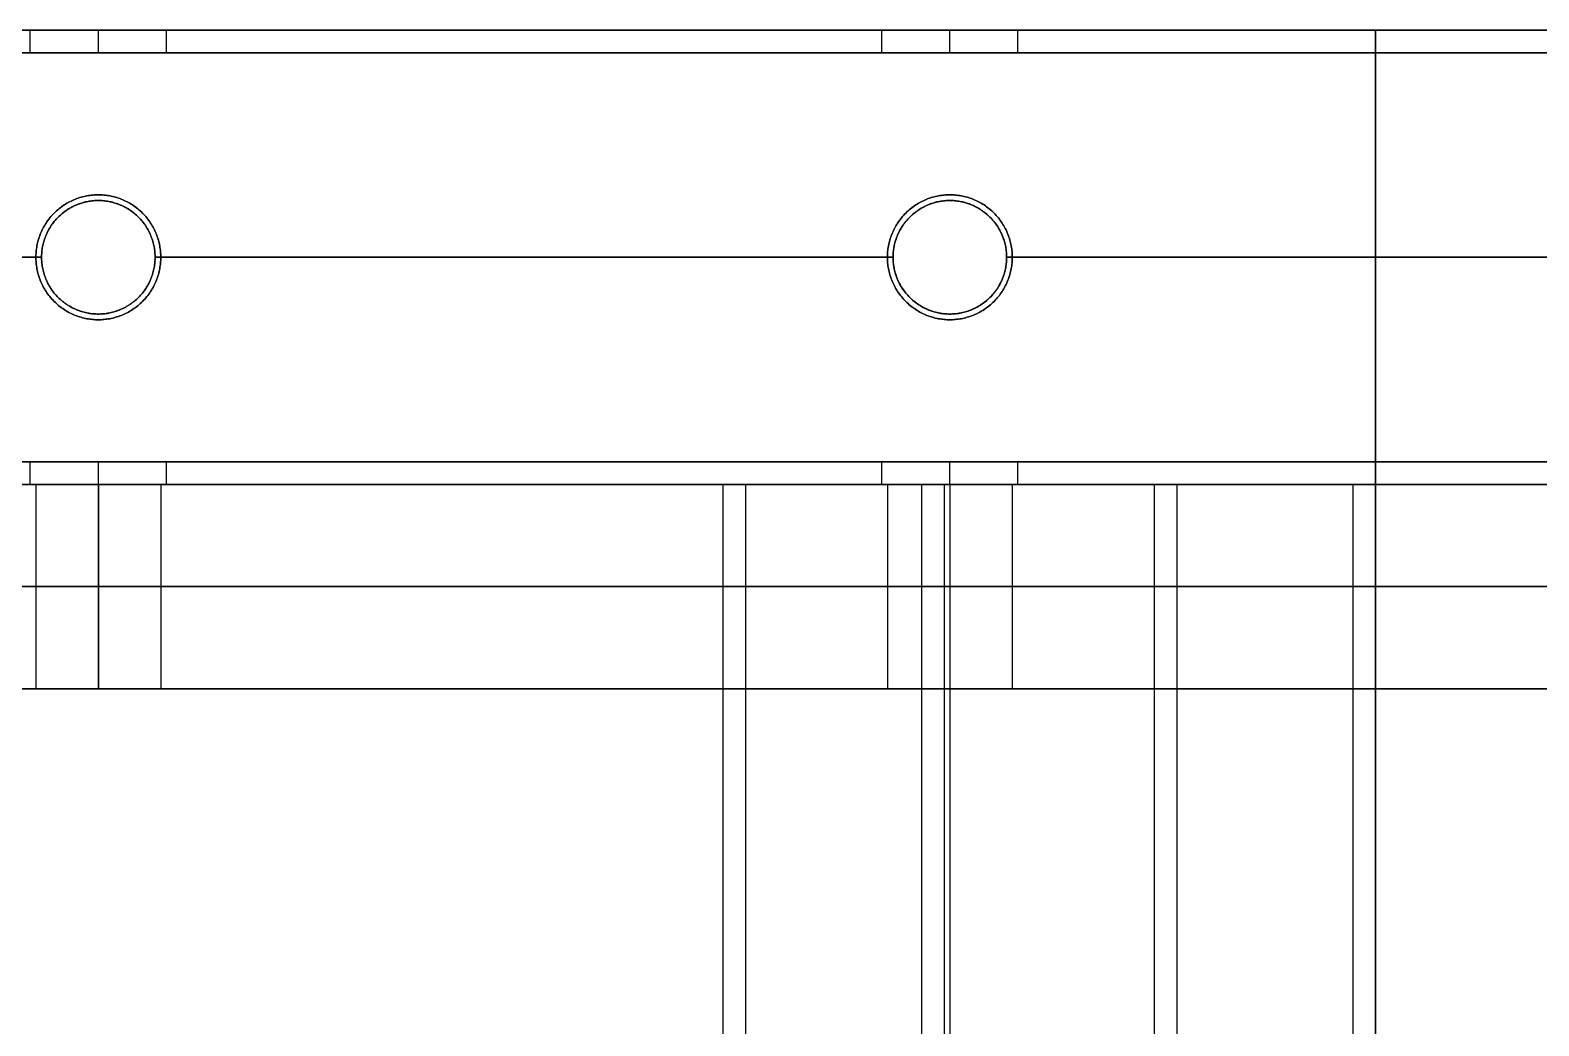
# Model space of a CAD drawing. Header units: millimetres. Extents: x -6529 to 809, y -8611 to 207.
# Drawn here: x 32.5 to 165.4, y -7382.7 to -7295 of the extents above; entities that cross this region are included whole.
import ezdxf

# ---------------------------------------------------------------- set-up
doc = ezdxf.new("R2010")
doc.units = ezdxf.units.MM
doc.header["$MEASUREMENT"] = 0
doc.layers.add('platen', color=7, linetype='Continuous', true_color=0x007f00)
doc.layers.add('staal', color=5, linetype='Continuous', true_color=0x0000ff)

# ---------------------------------------------------------------- blocks, each defined once
blk = doc.blocks.new('plaat base')
at = {"layer": 'platen'}
for p, q in [((545.5, 43.5), (545.5, 43.5, 18)), ((620.5, 43.5), (620.5, 43.5, 18)), ((540, 38), (540, 38, 18)), ((551, 38), (551, 38, 18)), ((615, 38), (615, 38, 18)), ((626, 38), (626, 38, 18)), ((545.5, 32.5), (545.5, 32.5, 18)), ((620.5, 32.5), (620.5, 32.5, 18)), ((658, -1200), (658, 0)), ((658, -1200, 18), (658, 0, 18)), ((58, -600), (1258, -600)), ((58, -600, 18), (1258, -600, 18))]:
    blk.add_line(p, q, dxfattribs=at)
for points in [[(658, 58), (508, 58), (358, 58)], [(658, 58, 18), (508, 58, 18), (358, 58, 18)], [(658, 58, 9), (508, 58, 9), (358, 58, 9)], [(658, 0), (658, 29), (658, 58)], [(658, 58), (658, 58, 9), (658, 58, 18)], [(658, 0, 18), (658, 29, 18), (658, 58, 18)], [(658, 0, 9), (658, 29, 9), (658, 58, 9)], [(658, 29), (658, 29, 9), (658, 29, 18)], [(658, 0), (658, 0, 9), (658, 0, 18)], [(958, 0), (808, 0), (658, 0)], [(958, 0, 18), (808, 0, 18), (658, 0, 18)], [(958, 0, 9), (808, 0, 9), (658, 0, 9)], [(358, -1200), (508, -1200), (658, -1200)], [(358, -1200, 18), (508, -1200, 18), (658, -1200, 18)], [(358, -1200, 9), (508, -1200, 9), (658, -1200, 9)], [(658, -1200), (658, -1200, 9), (658, -1200, 18)], [(658, -1200), (658, -1229), (658, -1258)], [(658, -1200, 18), (658, -1229, 18), (658, -1258, 18)], [(658, -1200, 9), (658, -1229, 9), (658, -1258, 9)], [(658, -1229), (658, -1229, 9), (658, -1229, 18)], [(658, -1258), (658, -1258, 9), (658, -1258, 18)], [(658, -1258), (808, -1258), (958, -1258)], [(658, -1258, 18), (808, -1258, 18), (958, -1258, 18)], [(658, -1258, 9), (808, -1258, 9), (958, -1258, 9)]]:
    blk.add_open_spline(points, degree=2, dxfattribs=at)
for points in [[(545.5, 43.5), (551, 43.5), (551, 38), (551, 32.5), (545.5, 32.5), (540, 32.5), (540, 38), (540, 43.5), (545.5, 43.5)], [(545.5, 43.5, 18), (551, 43.5, 18), (551, 38, 18), (551, 32.5, 18), (545.5, 32.5, 18), (540, 32.5, 18), (540, 38, 18), (540, 43.5, 18), (545.5, 43.5, 18)], [(620.5, 43.5), (626, 43.5), (626, 38), (626, 32.5), (620.5, 32.5), (615, 32.5), (615, 38), (615, 43.5), (620.5, 43.5)], [(620.5, 43.5, 18), (626, 43.5, 18), (626, 38, 18), (626, 32.5, 18), (620.5, 32.5, 18), (615, 32.5, 18), (615, 38, 18), (615, 43.5, 18), (620.5, 43.5, 18)]]:
    blk.add_rational_spline(points, [1, 0.707106781187, 1, 0.707106781187, 1, 0.707106781187, 1, 0.707106781187, 1], degree=2, knots=[-31.415927, -31.415927, -31.415927, -23.561945, -23.561945, -15.707963, -15.707963, -7.853982, -7.853982, 0, 0, 0], dxfattribs=at)
blk = doc.blocks.new('plaat laag')
at = {"layer": 'platen'}
for p, q in [((-2.18, -658, 300), (-2.18, -658, 600)), ((-2.18, -658), (-2.18, -658, 300)), ((15.82, -658.06, 300), (15.82, -658.06, 600)), ((15.82, -658.06), (15.82, -658.06, 300)), ((-2.28, -690, 638), (15.72, -690.06, 638)), ((-2.3, -695.5, 643.5), (15.7, -695.56, 643.5)), ((-2.3, -695.5, 632.5), (15.7, -695.56, 632.5)), ((-2.32, -701, 638), (15.68, -701.06, 638)), ((-2.53, -765, 638), (15.47, -765.06, 638)), ((-2.55, -770.5, 643.5), (15.45, -770.56, 643.5)), ((-2.55, -770.5, 632.5), (15.45, -770.56, 632.5)), ((-2.57, -776, 638), (15.43, -776.06, 638))]:
    blk.add_line(p, q, dxfattribs=at)
for points in [[(-0.19, -58, 300), (-2.18, -658, 300), (-4.16, -1257.99, 300)], [(17.81, -58.06, 300), (15.82, -658.06, 300), (13.84, -1258.05, 300)], [(-1.18, -358, 600), (-1.68, -508, 600), (-2.18, -658, 600)], [(-2.18, -658, -58), (-1.68, -508, -58), (-1.18, -358, -58)], [(7.82, -358.03, 600), (7.32, -508.03, 600), (6.82, -658.03, 600)], [(6.82, -658.03, -58), (7.32, -508.03, -58), (7.82, -358.03, -58)], [(16.82, -358.06, 600), (16.32, -508.06, 600), (15.82, -658.06, 600)], [(15.82, -658.06, -58), (16.32, -508.06, -58), (16.82, -358.06, -58)], [(-2.18, -658, 658), (-2.67, -808, 658), (-3.17, -957.99, 658)], [(-3.17, -957.99), (-2.67, -808), (-2.18, -658)], [(-2.18, -658, 600), (-2.18, -658, 629), (-2.18, -658, 658)], [(-2.18, -658, 658), (6.82, -658.03, 658), (15.82, -658.06, 658)], [(-2.18, -658, 600), (6.82, -658.03, 600), (15.82, -658.06, 600)], [(-2.18, -658), (6.82, -658.03), (15.82, -658.06)], [(-2.18, -658), (-2.18, -658, -29), (-2.18, -658, -58)], [(-2.18, -658, -58), (6.82, -658.03, -58), (15.82, -658.06, -58)], [(-2.18, -658, 629), (6.82, -658.03, 629), (15.82, -658.06, 629)], [(-2.18, -658, -29), (6.82, -658.03, -29), (15.82, -658.06, -29)], [(6.82, -658.03, 658), (6.33, -808.03, 658), (5.83, -958.02, 658)], [(5.83, -958.02), (6.33, -808.03), (6.82, -658.03)], [(6.82, -658.03, 600), (6.82, -658.03, 629), (6.82, -658.03, 658)], [(6.82, -658.03), (6.82, -658.03, -29), (6.82, -658.03, -58)], [(15.82, -658.06, 658), (15.33, -808.06, 658), (14.83, -958.05, 658)], [(14.83, -958.05), (15.33, -808.06), (15.82, -658.06)], [(15.82, -658.06, 600), (15.82, -658.06, 629), (15.82, -658.06, 658)], [(15.82, -658.06), (15.82, -658.06, -29), (15.82, -658.06, -58)]]:
    blk.add_open_spline(points, degree=2, dxfattribs=at)
for points in [[(-2.3, -695.5, 643.5), (-2.28, -690, 643.5), (-2.28, -690, 638), (-2.28, -690, 632.5), (-2.3, -695.5, 632.5), (-2.32, -701, 632.5), (-2.32, -701, 638), (-2.32, -701, 643.5), (-2.3, -695.5, 643.5)], [(15.7, -695.56, 643.5), (15.72, -690.06, 643.5), (15.72, -690.06, 638), (15.72, -690.06, 632.5), (15.7, -695.56, 632.5), (15.68, -701.06, 632.5), (15.68, -701.06, 638), (15.68, -701.06, 643.5), (15.7, -695.56, 643.5)], [(-2.55, -770.5, 643.5), (-2.53, -765, 643.5), (-2.53, -765, 638), (-2.53, -765, 632.5), (-2.55, -770.5, 632.5), (-2.57, -776, 632.5), (-2.57, -776, 638), (-2.57, -776, 643.5), (-2.55, -770.5, 643.5)], [(15.45, -770.56, 643.5), (15.47, -765.06, 643.5), (15.47, -765.06, 638), (15.47, -765.06, 632.5), (15.45, -770.56, 632.5), (15.43, -776.06, 632.5), (15.43, -776.06, 638), (15.43, -776.06, 643.5), (15.45, -770.56, 643.5)]]:
    blk.add_rational_spline(points, [1, 0.707106781187, 1, 0.707106781187, 1, 0.707106781187, 1, 0.707106781187, 1], degree=2, knots=[-31.415927, -31.415927, -31.415927, -23.561945, -23.561945, -15.707963, -15.707963, -7.853982, -7.853982, 0, 0, 0], dxfattribs=at)
blk = doc.blocks.new('top plaat')
at = {"layer": 'platen'}
for p, q in [((658, -1276), (658, 40)), ((658, -1276, 18), (658, 40, 18)), ((545.5, 25.5), (545.5, 25.5, 18)), ((620.5, 25.5), (620.5, 25.5, 18)), ((540, 20), (540, 20, 18)), ((551, 20), (551, 20, 18)), ((615, 20), (615, 20, 18)), ((626, 20), (626, 20, 18)), ((545.5, 14.5), (545.5, 14.5, 18)), ((620.5, 14.5), (620.5, 14.5, 18))]:
    blk.add_line(p, q, dxfattribs=at)
for points in [[(658, 40), (349, 40), (40, 40)], [(658, 40, 18), (349, 40, 18), (40, 40, 18)], [(658, 40, 9), (349, 40, 9), (40, 40, 9)], [(658, 40), (658, 40, 9), (658, 40, 18)], [(1276, 40), (967, 40), (658, 40)], [(1276, 40, 18), (967, 40, 18), (658, 40, 18)], [(1276, 40, 9), (967, 40, 9), (658, 40, 9)]]:
    blk.add_open_spline(points, degree=2, dxfattribs=at)
for points, knots in [([(545.5, 25.5), (551, 25.5), (551, 20), (551, 14.5), (545.5, 14.5), (540, 14.5), (540, 20), (540, 25.5), (545.5, 25.5)], [-31.415927, -31.415927, -31.415927, -23.561945, -23.561945, -15.707963, -15.707963, -7.853982, -7.853982, 0, 0, 0]), ([(545.5, 25.5, 18), (551, 25.5, 18), (551, 20, 18), (551, 14.5, 18), (545.5, 14.5, 18), (540, 14.5, 18), (540, 20, 18), (540, 25.5, 18), (545.5, 25.5, 18)], [-31.415927, -31.415927, -31.415927, -23.561945, -23.561945, -15.707963, -15.707963, -7.853982, -7.853982, 0, 0, 0]), ([(545.5, 25.5, 9), (540, 25.5, 9), (540, 20, 9), (540, 14.5, 9), (545.5, 14.5, 9), (551, 14.5, 9), (551, 20, 9), (551, 25.5, 9), (545.5, 25.5, 9)], [0, 0, 0, 7.853982, 7.853982, 15.707963, 15.707963, 23.561945, 23.561945, 31.415927, 31.415927, 31.415927]), ([(620.5, 25.5), (626, 25.5), (626, 20), (626, 14.5), (620.5, 14.5), (615, 14.5), (615, 20), (615, 25.5), (620.5, 25.5)], [-31.415927, -31.415927, -31.415927, -23.561945, -23.561945, -15.707963, -15.707963, -7.853982, -7.853982, 0, 0, 0]), ([(620.5, 25.5, 18), (626, 25.5, 18), (626, 20, 18), (626, 14.5, 18), (620.5, 14.5, 18), (615, 14.5, 18), (615, 20, 18), (615, 25.5, 18), (620.5, 25.5, 18)], [-31.415927, -31.415927, -31.415927, -23.561945, -23.561945, -15.707963, -15.707963, -7.853982, -7.853982, 0, 0, 0]), ([(620.5, 25.5, 9), (615, 25.5, 9), (615, 20, 9), (615, 14.5, 9), (620.5, 14.5, 9), (626, 14.5, 9), (626, 20, 9), (626, 25.5, 9), (620.5, 25.5, 9)], [0, 0, 0, 7.853982, 7.853982, 15.707963, 15.707963, 23.561945, 23.561945, 31.415927, 31.415927, 31.415927])]:
    blk.add_rational_spline(points, [1, 0.707106781187, 1, 0.707106781187, 1, 0.707106781187, 1, 0.707106781187, 1], degree=2, knots=knots, dxfattribs=at)

msp = doc.modelspace()

# ---------------------------------------------------------------- linework, layer by layer
at = {"layer": 'staal'}
for p, q in [((32.53, -7297, 1972), (32.53, -7295, 1972)), ((32.53, -7297, 20), (32.53, -7295, 20)), ((32.53, -7297, 696), (32.53, -7295, 696)), ((38.53, -7297, 1978), (38.53, -7295, 1978)), ((38.53, -7297, 1966), (38.53, -7295, 1966)), ((38.53, -7297, 26), (38.53, -7295, 26)), ((38.53, -7297, 14), (38.53, -7295, 14)), ((38.53, -7297, 702), (38.53, -7295, 702)), ((38.53, -7297, 690), (38.53, -7295, 690)), ((44.53, -7297, 1972), (44.53, -7295, 1972)), ((44.53, -7297, 20), (44.53, -7295, 20)), ((44.53, -7297, 696), (44.53, -7295, 696)), ((107.53, -7297, 1972), (107.53, -7295, 1972)), ((107.53, -7297, 20), (107.53, -7295, 20)), ((107.53, -7297, 696), (107.53, -7295, 696)), ((113.53, -7297, 1978), (113.53, -7295, 1978)), ((113.53, -7297, 1966), (113.53, -7295, 1966)), ((113.53, -7297, 26), (113.53, -7295, 26)), ((113.53, -7297, 14), (113.53, -7295, 14)), ((113.53, -7297, 702), (113.53, -7295, 702)), ((113.53, -7297, 690), (113.53, -7295, 690)), ((119.53, -7297, 1972), (119.53, -7295, 1972)), ((119.53, -7297, 20), (119.53, -7295, 20)), ((119.53, -7297, 696), (119.53, -7295, 696)), ((38.53, -7310, 1990), (38.53, -7310, 1992)), ((38.53, -7310, 1952), (38.53, -7310, 1954)), ((38.53, -7310, 38), (38.53, -7310, 40)), ((38.53, -7310), (38.53, -7310, 2)), ((38.53, -7310, 714), (38.53, -7310, 716)), ((38.53, -7310, 676), (38.53, -7310, 678)), ((113.53, -7310, 1990), (113.53, -7310, 1992)), ((113.53, -7310, 1952), (113.53, -7310, 1954)), ((113.53, -7310, 38), (113.53, -7310, 40)), ((113.53, -7310), (113.53, -7310, 2)), ((113.53, -7310, 714), (113.53, -7310, 716)), ((113.53, -7310, 676), (113.53, -7310, 678)), ((33.53, -7315, 1990), (33.53, -7315, 1992)), ((33.53, -7315, 1952), (33.53, -7315, 1954)), ((33.53, -7315, 38), (33.53, -7315, 40)), ((33.53, -7315), (33.53, -7315, 2)), ((33.53, -7315, 714), (33.53, -7315, 716)), ((33.53, -7315, 676), (33.53, -7315, 678)), ((43.53, -7315, 1990), (43.53, -7315, 1992)), ((43.53, -7315, 1952), (43.53, -7315, 1954)), ((43.53, -7315, 38), (43.53, -7315, 40)), ((43.53, -7315), (43.53, -7315, 2)), ((43.53, -7315, 714), (43.53, -7315, 716)), ((43.53, -7315, 676), (43.53, -7315, 678)), ((108.53, -7315, 1990), (108.53, -7315, 1992)), ((108.53, -7315, 1952), (108.53, -7315, 1954)), ((108.53, -7315, 38), (108.53, -7315, 40)), ((108.53, -7315), (108.53, -7315, 2)), ((108.53, -7315, 714), (108.53, -7315, 716)), ((108.53, -7315, 676), (108.53, -7315, 678)), ((118.53, -7315, 1990), (118.53, -7315, 1992)), ((118.53, -7315, 1952), (118.53, -7315, 1954)), ((118.53, -7315, 38), (118.53, -7315, 40)), ((118.53, -7315), (118.53, -7315, 2)), ((118.53, -7315, 714), (118.53, -7315, 716)), ((118.53, -7315, 676), (118.53, -7315, 678)), ((38.53, -7320, 1952), (38.53, -7320, 1954)), ((38.53, -7320, 1990), (38.53, -7320, 1992)), ((38.53, -7320), (38.53, -7320, 2)), ((38.53, -7320, 38), (38.53, -7320, 40)), ((38.53, -7320, 676), (38.53, -7320, 678)), ((38.53, -7320, 714), (38.53, -7320, 716)), ((113.53, -7320, 1952), (113.53, -7320, 1954)), ((113.53, -7320, 1990), (113.53, -7320, 1992)), ((113.53, -7320), (113.53, -7320, 2)), ((113.53, -7320, 38), (113.53, -7320, 40)), ((113.53, -7320, 676), (113.53, -7320, 678)), ((113.53, -7320, 714), (113.53, -7320, 716)), ((32.53, -7335, 1972), (32.53, -7333, 1972)), ((32.53, -7335, 20), (32.53, -7333, 20)), ((32.53, -7335, 696), (32.53, -7333, 696)), ((38.53, -7335, 1978), (38.53, -7333, 1978)), ((38.53, -7335, 1966), (38.53, -7333, 1966)), ((38.53, -7335, 26), (38.53, -7333, 26)), ((38.53, -7335, 14), (38.53, -7333, 14)), ((38.53, -7335, 702), (38.53, -7333, 702)), ((38.53, -7335, 690), (38.53, -7333, 690)), ((44.53, -7335, 1972), (44.53, -7333, 1972)), ((44.53, -7335, 20), (44.53, -7333, 20)), ((44.53, -7335, 696), (44.53, -7333, 696)), ((107.53, -7335, 1972), (107.53, -7333, 1972)), ((107.53, -7335, 20), (107.53, -7333, 20)), ((107.53, -7335, 696), (107.53, -7333, 696)), ((113.53, -7335, 1978), (113.53, -7333, 1978)), ((113.53, -7335, 1966), (113.53, -7333, 1966)), ((113.53, -7335, 26), (113.53, -7333, 26)), ((113.53, -7335, 14), (113.53, -7333, 14)), ((113.53, -7335, 702), (113.53, -7333, 702)), ((113.53, -7335, 690), (113.53, -7333, 690)), ((119.53, -7335, 1972), (119.53, -7333, 1972)), ((119.53, -7335, 20), (119.53, -7333, 20)), ((119.53, -7335, 696), (119.53, -7333, 696)), ((93.53, -7335, 20), (95.53, -7335, 20)), ((113.53, -7335, 40), (113.53, -7335, 38)), ((113.53, -7335, 2), (113.53, -7335)), ((131.53, -7335, 20), (133.53, -7335, 20))]:
    msp.add_line(p, q, dxfattribs=at)
for points in [[(-506.97, -7295), (809.03, -7295), (809.03, -8611), (-506.97, -8611)], [(-466.97, -7335), (769.03, -7335), (769.03, -8571), (-466.97, -8571)]]:
    msp.add_lwpolyline(points, close=True, dxfattribs=at)
for centre in [(38.53, -7315, 1952), (38.53, -7315, 1991), (38.53, -7315, 1953), (38.53, -7315), (38.53, -7315, 39), (38.53, -7315, 1), (38.53, -7315, 676), (38.53, -7315, 715), (38.53, -7315, 677), (113.53, -7315, 1952), (113.53, -7315, 1991), (113.53, -7315, 1953), (113.53, -7315), (113.53, -7315, 39), (113.53, -7315, 1), (113.53, -7315, 676), (113.53, -7315, 715), (113.53, -7315, 677)]:
    msp.add_circle(centre, 5, dxfattribs=at)
for points in [[(-506.97, -7295, 1952), (151.03, -7295, 1952), (809.03, -7295, 1952)], [(-506.97, -7295, 1992), (151.03, -7295, 1992), (809.03, -7295, 1992)], [(809.03, -7295), (151.03, -7295), (-506.97, -7295)], [(809.03, -7295, 40), (151.03, -7295, 40), (-506.97, -7295, 40)], [(-506.97, -7295, 676), (151.03, -7295, 676), (809.03, -7295, 676)], [(-506.97, -7295, 716), (151.03, -7295, 716), (809.03, -7295, 716)], [(-30.47, -7295, 1972), (1.03, -7295, 1972), (32.53, -7295, 1972)], [(-30.47, -7295, 696), (1.03, -7295, 696), (32.53, -7295, 696)], [(44.53, -7295, 1972), (76.03, -7295, 1972), (107.53, -7295, 1972)], [(107.53, -7295, 20), (76.03, -7295, 20), (44.53, -7295, 20)], [(44.53, -7295, 696), (76.03, -7295, 696), (107.53, -7295, 696)], [(119.53, -7295, 1972), (151.03, -7295, 1972), (182.53, -7295, 1972)], [(182.53, -7295, 20), (151.03, -7295, 20), (119.53, -7295, 20)], [(119.53, -7295, 696), (151.03, -7295, 696), (182.53, -7295, 696)], [(151.03, -7335, 1992), (151.03, -7315, 1992), (151.03, -7295, 1992)], [(151.03, -7295, 1992), (151.03, -7295, 1972), (151.03, -7295, 1952)], [(151.03, -7295, 1952), (151.03, -7315, 1952), (151.03, -7335, 1952)], [(151.03, -7335, 40), (151.03, -7315, 40), (151.03, -7295, 40)], [(151.03, -7295, 40), (151.03, -7295, 20), (151.03, -7295)], [(151.03, -7295), (151.03, -7315), (151.03, -7335)], [(151.03, -7335, 716), (151.03, -7315, 716), (151.03, -7295, 716)], [(151.03, -7295, 716), (151.03, -7295, 696), (151.03, -7295, 676)], [(151.03, -7295, 676), (151.03, -7315, 676), (151.03, -7335, 676)], [(-504.97, -7297, 1990), (151.03, -7297, 1990), (807.03, -7297, 1990)], [(-504.97, -7297, 1954), (151.03, -7297, 1954), (807.03, -7297, 1954)], [(807.03, -7297, 38), (151.03, -7297, 38), (-504.97, -7297, 38)], [(807.03, -7297, 2), (151.03, -7297, 2), (-504.97, -7297, 2)], [(-504.97, -7297, 714), (151.03, -7297, 714), (807.03, -7297, 714)], [(-504.97, -7297, 678), (151.03, -7297, 678), (807.03, -7297, 678)], [(-30.47, -7297, 1972), (1.03, -7297, 1972), (32.53, -7297, 1972)], [(-30.47, -7297, 696), (1.03, -7297, 696), (32.53, -7297, 696)], [(44.53, -7297, 1972), (76.03, -7297, 1972), (107.53, -7297, 1972)], [(107.53, -7297, 20), (76.03, -7297, 20), (44.53, -7297, 20)], [(44.53, -7297, 696), (76.03, -7297, 696), (107.53, -7297, 696)], [(119.53, -7297, 1972), (151.03, -7297, 1972), (182.53, -7297, 1972)], [(182.53, -7297, 20), (151.03, -7297, 20), (119.53, -7297, 20)], [(119.53, -7297, 696), (151.03, -7297, 696), (182.53, -7297, 696)], [(151.03, -7297, 1954), (151.03, -7297, 1972), (151.03, -7297, 1990)], [(151.03, -7297, 1990), (151.03, -7315, 1990), (151.03, -7333, 1990)], [(151.03, -7333, 1954), (151.03, -7315, 1954), (151.03, -7297, 1954)], [(151.03, -7297, 2), (151.03, -7297, 20), (151.03, -7297, 38)], [(151.03, -7297, 38), (151.03, -7315, 38), (151.03, -7333, 38)], [(151.03, -7333, 2), (151.03, -7315, 2), (151.03, -7297, 2)], [(151.03, -7297, 678), (151.03, -7297, 696), (151.03, -7297, 714)], [(151.03, -7297, 714), (151.03, -7315, 714), (151.03, -7333, 714)], [(151.03, -7333, 678), (151.03, -7315, 678), (151.03, -7297, 678)], [(-31.47, -7315, 1992), (1.03, -7315, 1992), (33.53, -7315, 1992)], [(-31.47, -7315, 1990), (1.03, -7315, 1990), (33.53, -7315, 1990)], [(-31.47, -7315, 1954), (1.03, -7315, 1954), (33.53, -7315, 1954)], [(-31.47, -7315, 1952), (1.03, -7315, 1952), (33.53, -7315, 1952)], [(33.53, -7315, 40), (1.03, -7315, 40), (-31.47, -7315, 40)], [(33.53, -7315, 38), (1.03, -7315, 38), (-31.47, -7315, 38)], [(33.53, -7315, 2), (1.03, -7315, 2), (-31.47, -7315, 2)], [(33.53, -7315), (1.03, -7315), (-31.47, -7315)], [(-31.47, -7315, 716), (1.03, -7315, 716), (33.53, -7315, 716)], [(-31.47, -7315, 714), (1.03, -7315, 714), (33.53, -7315, 714)], [(-31.47, -7315, 678), (1.03, -7315, 678), (33.53, -7315, 678)], [(-31.47, -7315, 676), (1.03, -7315, 676), (33.53, -7315, 676)], [(43.53, -7315, 1992), (76.03, -7315, 1992), (108.53, -7315, 1992)], [(43.53, -7315, 1990), (76.03, -7315, 1990), (108.53, -7315, 1990)], [(43.53, -7315, 1954), (76.03, -7315, 1954), (108.53, -7315, 1954)], [(43.53, -7315, 1952), (76.03, -7315, 1952), (108.53, -7315, 1952)], [(108.53, -7315, 40), (76.03, -7315, 40), (43.53, -7315, 40)], [(108.53, -7315, 38), (76.03, -7315, 38), (43.53, -7315, 38)], [(108.53, -7315, 2), (76.03, -7315, 2), (43.53, -7315, 2)], [(108.53, -7315), (76.03, -7315), (43.53, -7315)], [(43.53, -7315, 716), (76.03, -7315, 716), (108.53, -7315, 716)], [(43.53, -7315, 714), (76.03, -7315, 714), (108.53, -7315, 714)], [(43.53, -7315, 678), (76.03, -7315, 678), (108.53, -7315, 678)], [(43.53, -7315, 676), (76.03, -7315, 676), (108.53, -7315, 676)], [(118.53, -7315, 1992), (151.03, -7315, 1992), (183.53, -7315, 1992)], [(118.53, -7315, 1990), (151.03, -7315, 1990), (183.53, -7315, 1990)], [(118.53, -7315, 1954), (151.03, -7315, 1954), (183.53, -7315, 1954)], [(118.53, -7315, 1952), (151.03, -7315, 1952), (183.53, -7315, 1952)], [(183.53, -7315, 40), (151.03, -7315, 40), (118.53, -7315, 40)], [(183.53, -7315, 38), (151.03, -7315, 38), (118.53, -7315, 38)], [(183.53, -7315, 2), (151.03, -7315, 2), (118.53, -7315, 2)], [(183.53, -7315), (151.03, -7315), (118.53, -7315)], [(118.53, -7315, 716), (151.03, -7315, 716), (183.53, -7315, 716)], [(118.53, -7315, 714), (151.03, -7315, 714), (183.53, -7315, 714)], [(118.53, -7315, 678), (151.03, -7315, 678), (183.53, -7315, 678)], [(118.53, -7315, 676), (151.03, -7315, 676), (183.53, -7315, 676)], [(-468.97, -7333, 1990), (151.03, -7333, 1990), (771.03, -7333, 1990)], [(-468.97, -7333, 1954), (151.03, -7333, 1954), (771.03, -7333, 1954)], [(771.03, -7333, 38), (151.03, -7333, 38), (-468.97, -7333, 38)], [(771.03, -7333, 2), (151.03, -7333, 2), (-468.97, -7333, 2)], [(-468.97, -7333, 714), (151.03, -7333, 714), (771.03, -7333, 714)], [(-468.97, -7333, 678), (151.03, -7333, 678), (771.03, -7333, 678)], [(-30.47, -7333, 1972), (1.03, -7333, 1972), (32.53, -7333, 1972)], [(32.53, -7333, 20), (1.03, -7333, 20), (-30.47, -7333, 20)], [(-30.47, -7333, 696), (1.03, -7333, 696), (32.53, -7333, 696)], [(44.53, -7333, 1972), (76.03, -7333, 1972), (107.53, -7333, 1972)], [(107.53, -7333, 20), (76.03, -7333, 20), (44.53, -7333, 20)], [(44.53, -7333, 696), (76.03, -7333, 696), (107.53, -7333, 696)], [(119.53, -7333, 1972), (151.03, -7333, 1972), (182.53, -7333, 1972)], [(182.53, -7333, 20), (151.03, -7333, 20), (119.53, -7333, 20)], [(119.53, -7333, 696), (151.03, -7333, 696), (182.53, -7333, 696)], [(151.03, -7333, 1990), (151.03, -7333, 1972), (151.03, -7333, 1954)], [(151.03, -7333, 38), (151.03, -7333, 20), (151.03, -7333, 2)], [(151.03, -7333, 714), (151.03, -7333, 696), (151.03, -7333, 678)], [(-466.97, -7335, 1952), (151.03, -7335, 1952), (769.03, -7335, 1952)], [(-466.97, -7335, 1992), (151.03, -7335, 1992), (769.03, -7335, 1992)], [(769.03, -7335), (151.03, -7335), (-466.97, -7335)], [(769.03, -7335, 40), (151.03, -7335, 40), (-466.97, -7335, 40)], [(-466.97, -7335, 676), (151.03, -7335, 676), (769.03, -7335, 676)], [(-466.97, -7335, 716), (151.03, -7335, 716), (769.03, -7335, 716)], [(-30.47, -7335, 1972), (1.03, -7335, 1972), (32.53, -7335, 1972)], [(32.53, -7335, 20), (1.03, -7335, 20), (-30.47, -7335, 20)], [(-30.47, -7335, 696), (1.03, -7335, 696), (32.53, -7335, 696)], [(44.53, -7335, 1972), (76.03, -7335, 1972), (107.53, -7335, 1972)], [(107.53, -7335, 20), (76.03, -7335, 20), (44.53, -7335, 20)], [(44.53, -7335, 696), (76.03, -7335, 696), (107.53, -7335, 696)], [(93.53, -7335), (113.53, -7335), (133.53, -7335)], [(93.53, -7335), (93.53, -7652.75), (93.53, -7970.5)], [(133.53, -7335, 40), (113.53, -7335, 40), (93.53, -7335, 40)], [(93.53, -7335, 40), (93.53, -7652.75, 40), (93.53, -7970.5, 40)], [(93.53, -7335, 40), (93.53, -7335, 20), (93.53, -7335)], [(93.53, -7335, 20), (93.53, -7359.75, 20), (93.53, -7384.5, 20)], [(131.53, -7335, 2), (113.53, -7335, 2), (95.53, -7335, 2)], [(95.53, -7335, 2), (95.53, -7652.75, 2), (95.53, -7970.5, 2)], [(95.53, -7335, 2), (95.53, -7335, 20), (95.53, -7335, 38)], [(95.53, -7335, 38), (95.53, -7652.75, 38), (95.53, -7970.5, 38)], [(95.53, -7335, 38), (113.53, -7335, 38), (131.53, -7335, 38)], [(95.53, -7335, 20), (95.53, -7359.75, 20), (95.53, -7384.5, 20)], [(151.03, -7335, 40), (131.03, -7335, 40), (111.03, -7335, 40)], [(111.03, -7335, 40), (111.03, -7644, 40), (111.03, -7953, 40)], [(111.03, -7335, 40), (111.03, -7335, 20), (111.03, -7335)], [(111.03, -7335), (111.03, -7644), (111.03, -7953)], [(111.03, -7335), (131.03, -7335), (151.03, -7335)], [(149.03, -7335, 2), (131.03, -7335, 2), (113.03, -7335, 2)], [(113.03, -7335, 2), (113.03, -7644, 2), (113.03, -7953, 2)], [(113.03, -7335, 2), (113.03, -7335, 20), (113.03, -7335, 38)], [(113.03, -7335, 38), (113.03, -7644, 38), (113.03, -7953, 38)], [(113.03, -7335, 38), (131.03, -7335, 38), (149.03, -7335, 38)], [(113.53, -7335), (113.53, -7359.75), (113.53, -7384.5)], [(113.53, -7335, 40), (113.53, -7359.75, 40), (113.53, -7384.5, 40)], [(113.53, -7335, 2), (113.53, -7359.75, 2), (113.53, -7384.5, 2)], [(113.53, -7335, 38), (113.53, -7359.75, 38), (113.53, -7384.5, 38)], [(119.53, -7335, 1972), (151.03, -7335, 1972), (182.53, -7335, 1972)], [(182.53, -7335, 20), (151.03, -7335, 20), (119.53, -7335, 20)], [(119.53, -7335, 696), (151.03, -7335, 696), (182.53, -7335, 696)], [(131.53, -7335, 38), (131.53, -7335, 20), (131.53, -7335, 2)], [(131.53, -7335, 2), (131.53, -7652.75, 2), (131.53, -7970.5, 2)], [(131.53, -7335, 38), (131.53, -7652.75, 38), (131.53, -7970.5, 38)], [(131.53, -7335, 20), (131.53, -7359.75, 20), (131.53, -7384.5, 20)], [(133.53, -7335), (133.53, -7652.75), (133.53, -7970.5)], [(133.53, -7335), (133.53, -7335, 20), (133.53, -7335, 40)], [(133.53, -7335, 40), (133.53, -7652.75, 40), (133.53, -7970.5, 40)], [(133.53, -7335, 20), (133.53, -7359.75, 20), (133.53, -7384.5, 20)], [(149.03, -7335, 2), (149.03, -7644, 2), (149.03, -7953, 2)], [(149.03, -7335, 38), (149.03, -7644, 38), (149.03, -7953, 38)], [(149.03, -7335, 38), (149.03, -7335, 20), (149.03, -7335, 2)], [(151.03, -7335, 1952), (151.03, -7335, 1972), (151.03, -7335, 1992)], [(151.03, -7335), (151.03, -7335, 20), (151.03, -7335, 40)], [(151.03, -7335, 40), (151.03, -7644, 40), (151.03, -7953, 40)], [(151.03, -7335), (151.03, -7644), (151.03, -7953)], [(151.03, -7335), (151.03, -7335, 20), (151.03, -7335, 40)], [(151.03, -7335, 676), (151.03, -7335, 696), (151.03, -7335, 716)]]:
    msp.add_open_spline(points, degree=2, dxfattribs=at)
for points, weights, knots in [([(38.53, -7295, 1978), (44.53, -7295, 1978), (44.53, -7295, 1972), (44.53, -7295, 1966), (38.53, -7295, 1966), (32.53, -7295, 1966), (32.53, -7295, 1972), (32.53, -7295, 1978), (38.53, -7295, 1978)], [1, 0.707106781187, 1, 0.707106781187, 1, 0.707106781187, 1, 0.707106781187, 1], [-31.415927, -31.415927, -31.415927, -23.561945, -23.561945, -15.707963, -15.707963, -7.853982, -7.853982, 0, 0, 0]), ([(38.53, -7295, 26), (32.53, -7295, 26), (32.53, -7295, 20), (32.53, -7295, 14), (38.53, -7295, 14), (44.53, -7295, 14), (44.53, -7295, 20), (44.53, -7295, 26), (38.53, -7295, 26)], [1, 0.707106781187, 1, 0.707106781187, 1, 0.707106781187, 1, 0.707106781187, 1], [-31.415927, -31.415927, -31.415927, -23.561945, -23.561945, -15.707963, -15.707963, -7.853982, -7.853982, 0, 0, 0]), ([(38.53, -7295, 702), (44.53, -7295, 702), (44.53, -7295, 696), (44.53, -7295, 690), (38.53, -7295, 690), (32.53, -7295, 690), (32.53, -7295, 696), (32.53, -7295, 702), (38.53, -7295, 702)], [1, 0.707106781187, 1, 0.707106781187, 1, 0.707106781187, 1, 0.707106781187, 1], [-31.415927, -31.415927, -31.415927, -23.561945, -23.561945, -15.707963, -15.707963, -7.853982, -7.853982, 0, 0, 0]), ([(113.53, -7295, 1978), (119.53, -7295, 1978), (119.53, -7295, 1972), (119.53, -7295, 1966), (113.53, -7295, 1966), (107.53, -7295, 1966), (107.53, -7295, 1972), (107.53, -7295, 1978), (113.53, -7295, 1978)], [1, 0.707106781187, 1, 0.707106781187, 1, 0.707106781187, 1, 0.707106781187, 1], [-31.415927, -31.415927, -31.415927, -23.561945, -23.561945, -15.707963, -15.707963, -7.853982, -7.853982, 0, 0, 0]), ([(113.53, -7295, 26), (107.53, -7295, 26), (107.53, -7295, 20), (107.53, -7295, 14), (113.53, -7295, 14), (119.53, -7295, 14), (119.53, -7295, 20), (119.53, -7295, 26), (113.53, -7295, 26)], [1, 0.707106781187, 1, 0.707106781187, 1, 0.707106781187, 1, 0.707106781187, 1], [-31.415927, -31.415927, -31.415927, -23.561945, -23.561945, -15.707963, -15.707963, -7.853982, -7.853982, 0, 0, 0]), ([(113.53, -7295, 702), (119.53, -7295, 702), (119.53, -7295, 696), (119.53, -7295, 690), (113.53, -7295, 690), (107.53, -7295, 690), (107.53, -7295, 696), (107.53, -7295, 702), (113.53, -7295, 702)], [1, 0.707106781187, 1, 0.707106781187, 1, 0.707106781187, 1, 0.707106781187, 1], [-31.415927, -31.415927, -31.415927, -23.561945, -23.561945, -15.707963, -15.707963, -7.853982, -7.853982, 0, 0, 0]), ([(38.53, -7297, 1978), (32.53, -7297, 1978), (32.53, -7297, 1972), (32.53, -7297, 1966), (38.53, -7297, 1966), (44.53, -7297, 1966), (44.53, -7297, 1972), (44.53, -7297, 1978), (38.53, -7297, 1978)], [1, 0.707106781187, 1, 0.707106781187, 1, 0.707106781187, 1, 0.707106781187, 1], [0, 0, 0, 7.853982, 7.853982, 15.707963, 15.707963, 23.561945, 23.561945, 31.415927, 31.415927, 31.415927]), ([(38.53, -7297, 26), (44.53, -7297, 26), (44.53, -7297, 20), (44.53, -7297, 14), (38.53, -7297, 14), (32.53, -7297, 14), (32.53, -7297, 20), (32.53, -7297, 26), (38.53, -7297, 26)], [1, 0.707106781187, 1, 0.707106781187, 1, 0.707106781187, 1, 0.707106781187, 1], [0, 0, 0, 7.853982, 7.853982, 15.707963, 15.707963, 23.561945, 23.561945, 31.415927, 31.415927, 31.415927]), ([(38.53, -7297, 702), (32.53, -7297, 702), (32.53, -7297, 696), (32.53, -7297, 690), (38.53, -7297, 690), (44.53, -7297, 690), (44.53, -7297, 696), (44.53, -7297, 702), (38.53, -7297, 702)], [1, 0.707106781187, 1, 0.707106781187, 1, 0.707106781187, 1, 0.707106781187, 1], [0, 0, 0, 7.853982, 7.853982, 15.707963, 15.707963, 23.561945, 23.561945, 31.415927, 31.415927, 31.415927]), ([(113.53, -7297, 1978), (107.53, -7297, 1978), (107.53, -7297, 1972), (107.53, -7297, 1966), (113.53, -7297, 1966), (119.53, -7297, 1966), (119.53, -7297, 1972), (119.53, -7297, 1978), (113.53, -7297, 1978)], [1, 0.707106781187, 1, 0.707106781187, 1, 0.707106781187, 1, 0.707106781187, 1], [0, 0, 0, 7.853982, 7.853982, 15.707963, 15.707963, 23.561945, 23.561945, 31.415927, 31.415927, 31.415927]), ([(113.53, -7297, 26), (119.53, -7297, 26), (119.53, -7297, 20), (119.53, -7297, 14), (113.53, -7297, 14), (107.53, -7297, 14), (107.53, -7297, 20), (107.53, -7297, 26), (113.53, -7297, 26)], [1, 0.707106781187, 1, 0.707106781187, 1, 0.707106781187, 1, 0.707106781187, 1], [0, 0, 0, 7.853982, 7.853982, 15.707963, 15.707963, 23.561945, 23.561945, 31.415927, 31.415927, 31.415927]), ([(113.53, -7297, 702), (107.53, -7297, 702), (107.53, -7297, 696), (107.53, -7297, 690), (113.53, -7297, 690), (119.53, -7297, 690), (119.53, -7297, 696), (119.53, -7297, 702), (113.53, -7297, 702)], [1, 0.707106781187, 1, 0.707106781187, 1, 0.707106781187, 1, 0.707106781187, 1], [0, 0, 0, 7.853982, 7.853982, 15.707963, 15.707963, 23.561945, 23.561945, 31.415927, 31.415927, 31.415927]), ([(38.53, -7320, 1992), (43.53, -7320, 1992), (43.53, -7315, 1992), (43.53, -7310, 1992), (38.53, -7310, 1992), (33.53, -7310, 1992), (33.53, -7315, 1992), (33.53, -7320, 1992), (38.53, -7320, 1992)], [1, 0.707106781187, 1, 0.707106781187, 1, 0.707106781187, 1, 0.707106781187, 1], [-31.415927, -31.415927, -31.415927, -23.561945, -23.561945, -15.707963, -15.707963, -7.853982, -7.853982, 0, 0, 0]), ([(38.53, -7320, 1990), (33.53, -7320, 1990), (33.53, -7315, 1990), (33.53, -7310, 1990), (38.53, -7310, 1990), (43.53, -7310, 1990), (43.53, -7315, 1990), (43.53, -7320, 1990), (38.53, -7320, 1990)], [1, 0.707106781187, 1, 0.707106781187, 1, 0.707106781187, 1, 0.707106781187, 1], [0, 0, 0, 7.853982, 7.853982, 15.707963, 15.707963, 23.561945, 23.561945, 31.415927, 31.415927, 31.415927]), ([(38.53, -7320, 1954), (43.53, -7320, 1954), (43.53, -7315, 1954), (43.53, -7310, 1954), (38.53, -7310, 1954), (33.53, -7310, 1954), (33.53, -7315, 1954), (33.53, -7320, 1954), (38.53, -7320, 1954)], [1, 0.707106781187, 1, 0.707106781187, 1, 0.707106781187, 1, 0.707106781187, 1], [-31.415927, -31.415927, -31.415927, -23.561945, -23.561945, -15.707963, -15.707963, -7.853982, -7.853982, 0, 0, 0]), ([(38.53, -7320, 40), (33.53, -7320, 40), (33.53, -7315, 40), (33.53, -7310, 40), (38.53, -7310, 40), (43.53, -7310, 40), (43.53, -7315, 40), (43.53, -7320, 40), (38.53, -7320, 40)], [1, 0.707106781187, 1, 0.707106781187, 1, 0.707106781187, 1, 0.707106781187, 1], [-31.415927, -31.415927, -31.415927, -23.561945, -23.561945, -15.707963, -15.707963, -7.853982, -7.853982, 0, 0, 0]), ([(38.53, -7320, 38), (43.53, -7320, 38), (43.53, -7315, 38), (43.53, -7310, 38), (38.53, -7310, 38), (33.53, -7310, 38), (33.53, -7315, 38), (33.53, -7320, 38), (38.53, -7320, 38)], [1, 0.707106781187, 1, 0.707106781187, 1, 0.707106781187, 1, 0.707106781187, 1], [0, 0, 0, 7.853982, 7.853982, 15.707963, 15.707963, 23.561945, 23.561945, 31.415927, 31.415927, 31.415927]), ([(38.53, -7320, 2), (33.53, -7320, 2), (33.53, -7315, 2), (33.53, -7310, 2), (38.53, -7310, 2), (43.53, -7310, 2), (43.53, -7315, 2), (43.53, -7320, 2), (38.53, -7320, 2)], [1, 0.707106781187, 1, 0.707106781187, 1, 0.707106781187, 1, 0.707106781187, 1], [-31.415927, -31.415927, -31.415927, -23.561945, -23.561945, -15.707963, -15.707963, -7.853982, -7.853982, 0, 0, 0]), ([(38.53, -7320, 716), (43.53, -7320, 716), (43.53, -7315, 716), (43.53, -7310, 716), (38.53, -7310, 716), (33.53, -7310, 716), (33.53, -7315, 716), (33.53, -7320, 716), (38.53, -7320, 716)], [1, 0.707106781187, 1, 0.707106781187, 1, 0.707106781187, 1, 0.707106781187, 1], [-31.415927, -31.415927, -31.415927, -23.561945, -23.561945, -15.707963, -15.707963, -7.853982, -7.853982, 0, 0, 0]), ([(38.53, -7320, 714), (33.53, -7320, 714), (33.53, -7315, 714), (33.53, -7310, 714), (38.53, -7310, 714), (43.53, -7310, 714), (43.53, -7315, 714), (43.53, -7320, 714), (38.53, -7320, 714)], [1, 0.707106781187, 1, 0.707106781187, 1, 0.707106781187, 1, 0.707106781187, 1], [0, 0, 0, 7.853982, 7.853982, 15.707963, 15.707963, 23.561945, 23.561945, 31.415927, 31.415927, 31.415927]), ([(38.53, -7320, 678), (43.53, -7320, 678), (43.53, -7315, 678), (43.53, -7310, 678), (38.53, -7310, 678), (33.53, -7310, 678), (33.53, -7315, 678), (33.53, -7320, 678), (38.53, -7320, 678)], [1, 0.707106781187, 1, 0.707106781187, 1, 0.707106781187, 1, 0.707106781187, 1], [-31.415927, -31.415927, -31.415927, -23.561945, -23.561945, -15.707963, -15.707963, -7.853982, -7.853982, 0, 0, 0]), ([(113.53, -7320, 1992), (118.53, -7320, 1992), (118.53, -7315, 1992), (118.53, -7310, 1992), (113.53, -7310, 1992), (108.53, -7310, 1992), (108.53, -7315, 1992), (108.53, -7320, 1992), (113.53, -7320, 1992)], [1, 0.707106781187, 1, 0.707106781187, 1, 0.707106781187, 1, 0.707106781187, 1], [-31.415927, -31.415927, -31.415927, -23.561945, -23.561945, -15.707963, -15.707963, -7.853982, -7.853982, 0, 0, 0]), ([(113.53, -7320, 1990), (108.53, -7320, 1990), (108.53, -7315, 1990), (108.53, -7310, 1990), (113.53, -7310, 1990), (118.53, -7310, 1990), (118.53, -7315, 1990), (118.53, -7320, 1990), (113.53, -7320, 1990)], [1, 0.707106781187, 1, 0.707106781187, 1, 0.707106781187, 1, 0.707106781187, 1], [0, 0, 0, 7.853982, 7.853982, 15.707963, 15.707963, 23.561945, 23.561945, 31.415927, 31.415927, 31.415927]), ([(113.53, -7320, 1954), (118.53, -7320, 1954), (118.53, -7315, 1954), (118.53, -7310, 1954), (113.53, -7310, 1954), (108.53, -7310, 1954), (108.53, -7315, 1954), (108.53, -7320, 1954), (113.53, -7320, 1954)], [1, 0.707106781187, 1, 0.707106781187, 1, 0.707106781187, 1, 0.707106781187, 1], [-31.415927, -31.415927, -31.415927, -23.561945, -23.561945, -15.707963, -15.707963, -7.853982, -7.853982, 0, 0, 0]), ([(113.53, -7320, 40), (108.53, -7320, 40), (108.53, -7315, 40), (108.53, -7310, 40), (113.53, -7310, 40), (118.53, -7310, 40), (118.53, -7315, 40), (118.53, -7320, 40), (113.53, -7320, 40)], [1, 0.707106781187, 1, 0.707106781187, 1, 0.707106781187, 1, 0.707106781187, 1], [-31.415927, -31.415927, -31.415927, -23.561945, -23.561945, -15.707963, -15.707963, -7.853982, -7.853982, 0, 0, 0]), ([(113.53, -7320, 38), (118.53, -7320, 38), (118.53, -7315, 38), (118.53, -7310, 38), (113.53, -7310, 38), (108.53, -7310, 38), (108.53, -7315, 38), (108.53, -7320, 38), (113.53, -7320, 38)], [1, 0.707106781187, 1, 0.707106781187, 1, 0.707106781187, 1, 0.707106781187, 1], [0, 0, 0, 7.853982, 7.853982, 15.707963, 15.707963, 23.561945, 23.561945, 31.415927, 31.415927, 31.415927]), ([(113.53, -7320, 2), (108.53, -7320, 2), (108.53, -7315, 2), (108.53, -7310, 2), (113.53, -7310, 2), (118.53, -7310, 2), (118.53, -7315, 2), (118.53, -7320, 2), (113.53, -7320, 2)], [1, 0.707106781187, 1, 0.707106781187, 1, 0.707106781187, 1, 0.707106781187, 1], [-31.415927, -31.415927, -31.415927, -23.561945, -23.561945, -15.707963, -15.707963, -7.853982, -7.853982, 0, 0, 0]), ([(113.53, -7320, 716), (118.53, -7320, 716), (118.53, -7315, 716), (118.53, -7310, 716), (113.53, -7310, 716), (108.53, -7310, 716), (108.53, -7315, 716), (108.53, -7320, 716), (113.53, -7320, 716)], [1, 0.707106781187, 1, 0.707106781187, 1, 0.707106781187, 1, 0.707106781187, 1], [-31.415927, -31.415927, -31.415927, -23.561945, -23.561945, -15.707963, -15.707963, -7.853982, -7.853982, 0, 0, 0]), ([(113.53, -7320, 714), (108.53, -7320, 714), (108.53, -7315, 714), (108.53, -7310, 714), (113.53, -7310, 714), (118.53, -7310, 714), (118.53, -7315, 714), (118.53, -7320, 714), (113.53, -7320, 714)], [1, 0.707106781187, 1, 0.707106781187, 1, 0.707106781187, 1, 0.707106781187, 1], [0, 0, 0, 7.853982, 7.853982, 15.707963, 15.707963, 23.561945, 23.561945, 31.415927, 31.415927, 31.415927]), ([(113.53, -7320, 678), (118.53, -7320, 678), (118.53, -7315, 678), (118.53, -7310, 678), (113.53, -7310, 678), (108.53, -7310, 678), (108.53, -7315, 678), (108.53, -7320, 678), (113.53, -7320, 678)], [1, 0.707106781187, 1, 0.707106781187, 1, 0.707106781187, 1, 0.707106781187, 1], [-31.415927, -31.415927, -31.415927, -23.561945, -23.561945, -15.707963, -15.707963, -7.853982, -7.853982, 0, 0, 0]), ([(38.53, -7333, 1978), (44.53, -7333, 1978), (44.53, -7333, 1972), (44.53, -7333, 1966), (38.53, -7333, 1966), (32.53, -7333, 1966), (32.53, -7333, 1972), (32.53, -7333, 1978), (38.53, -7333, 1978)], [1, 0.707106781187, 1, 0.707106781187, 1, 0.707106781187, 1, 0.707106781187, 1], [-31.415927, -31.415927, -31.415927, -23.561945, -23.561945, -15.707963, -15.707963, -7.853982, -7.853982, 0, 0, 0]), ([(38.53, -7333, 26), (32.53, -7333, 26), (32.53, -7333, 20), (32.53, -7333, 14), (38.53, -7333, 14), (44.53, -7333, 14), (44.53, -7333, 20), (44.53, -7333, 26), (38.53, -7333, 26)], [1, 0.707106781187, 1, 0.707106781187, 1, 0.707106781187, 1, 0.707106781187, 1], [-31.415927, -31.415927, -31.415927, -23.561945, -23.561945, -15.707963, -15.707963, -7.853982, -7.853982, 0, 0, 0]), ([(38.53, -7333, 702), (44.53, -7333, 702), (44.53, -7333, 696), (44.53, -7333, 690), (38.53, -7333, 690), (32.53, -7333, 690), (32.53, -7333, 696), (32.53, -7333, 702), (38.53, -7333, 702)], [1, 0.707106781187, 1, 0.707106781187, 1, 0.707106781187, 1, 0.707106781187, 1], [-31.415927, -31.415927, -31.415927, -23.561945, -23.561945, -15.707963, -15.707963, -7.853982, -7.853982, 0, 0, 0]), ([(113.53, -7333, 1978), (119.53, -7333, 1978), (119.53, -7333, 1972), (119.53, -7333, 1966), (113.53, -7333, 1966), (107.53, -7333, 1966), (107.53, -7333, 1972), (107.53, -7333, 1978), (113.53, -7333, 1978)], [0.999999860338, 0.707106851018, 1, 0.707106781187, 1, 0.707106781187, 1, 0.707106851018, 0.999999860338], [-31.415927, -31.415927, -31.415927, -23.561946, -23.561946, -15.707963, -15.707963, -7.853981, -7.853981, 0, 0, 0]), ([(113.53, -7333, 26), (107.53, -7333, 26), (107.53, -7333, 20), (107.53, -7333, 14), (113.53, -7333, 14), (119.53, -7333, 14), (119.53, -7333, 20), (119.53, -7333, 26), (113.53, -7333, 26)], [0.999999860338, 0.707106851018, 1, 0.707106781187, 1, 0.707106781187, 1, 0.707106851018, 0.999999860338], [-31.415927, -31.415927, -31.415927, -23.561946, -23.561946, -15.707963, -15.707963, -7.853981, -7.853981, 0, 0, 0]), ([(113.53, -7333, 702), (119.53, -7333, 702), (119.53, -7333, 696), (119.53, -7333, 690), (113.53, -7333, 690), (107.53, -7333, 690), (107.53, -7333, 696), (107.53, -7333, 702), (113.53, -7333, 702)], [0.999999860338, 0.707106851018, 1, 0.707106781187, 1, 0.707106781187, 1, 0.707106851018, 0.999999860338], [-31.415927, -31.415927, -31.415927, -23.561946, -23.561946, -15.707963, -15.707963, -7.853981, -7.853981, 0, 0, 0]), ([(38.53, -7335, 1978), (32.53, -7335, 1978), (32.53, -7335, 1972), (32.53, -7335, 1966), (38.53, -7335, 1966), (44.53, -7335, 1966), (44.53, -7335, 1972), (44.53, -7335, 1978), (38.53, -7335, 1978)], [1, 0.707106781187, 1, 0.707106781187, 1, 0.707106781187, 1, 0.707106781187, 1], [0, 0, 0, 7.853982, 7.853982, 15.707963, 15.707963, 23.561945, 23.561945, 31.415927, 31.415927, 31.415927]), ([(38.53, -7335, 26), (44.53, -7335, 26), (44.53, -7335, 20), (44.53, -7335, 14), (38.53, -7335, 14), (32.53, -7335, 14), (32.53, -7335, 20), (32.53, -7335, 26), (38.53, -7335, 26)], [0.999999860338, 0.707106851018, 1, 0.707106781187, 1, 0.707106781187, 1, 0.707106851018, 0.999999860338], [0, 0, 0, 7.853981, 7.853981, 15.707963, 15.707963, 23.561946, 23.561946, 31.415927, 31.415927, 31.415927]), ([(38.53, -7335, 702), (32.53, -7335, 702), (32.53, -7335, 696), (32.53, -7335, 690), (38.53, -7335, 690), (44.53, -7335, 690), (44.53, -7335, 696), (44.53, -7335, 702), (38.53, -7335, 702)], [1, 0.707106781187, 1, 0.707106781187, 1, 0.707106781187, 1, 0.707106781187, 1], [0, 0, 0, 7.853982, 7.853982, 15.707963, 15.707963, 23.561945, 23.561945, 31.415927, 31.415927, 31.415927]), ([(113.53, -7335, 1978), (107.53, -7335, 1978), (107.53, -7335, 1972), (107.53, -7335, 1966), (113.53, -7335, 1966), (119.53, -7335, 1966), (119.53, -7335, 1972), (119.53, -7335, 1978), (113.53, -7335, 1978)], [1, 0.707106781187, 1, 0.707106781187, 1, 0.707106781187, 1, 0.707106781187, 1], [0, 0, 0, 7.853982, 7.853982, 15.707963, 15.707963, 23.561945, 23.561945, 31.415927, 31.415927, 31.415927]), ([(113.53, -7335, 26), (119.53, -7335, 26), (119.53, -7335, 20), (119.53, -7335, 14), (113.53, -7335, 14), (107.53, -7335, 14), (107.53, -7335, 20), (107.53, -7335, 26), (113.53, -7335, 26)], [1, 0.707106781187, 1, 0.707106781187, 1, 0.707106781187, 1, 0.707106781187, 1], [0, 0, 0, 7.853982, 7.853982, 15.707963, 15.707963, 23.561945, 23.561945, 31.415927, 31.415927, 31.415927]), ([(113.53, -7335, 702), (107.53, -7335, 702), (107.53, -7335, 696), (107.53, -7335, 690), (113.53, -7335, 690), (119.53, -7335, 690), (119.53, -7335, 696), (119.53, -7335, 702), (113.53, -7335, 702)], [1, 0.707106781187, 1, 0.707106781187, 1, 0.707106781187, 1, 0.707106781187, 1], [0, 0, 0, 7.853982, 7.853982, 15.707963, 15.707963, 23.561945, 23.561945, 31.415927, 31.415927, 31.415927])]:
    msp.add_rational_spline(points, weights, degree=2, knots=knots, dxfattribs=at)

# ---------------------------------------------------------------- block references
at = {"layer": 'platen'}
for name, p in [('top plaat', (-506.97, -7335, 1992)), ('plaat base', (-506.97, -7353, 40))]:
    msp.add_blockref(name, p, dxfattribs=at)
at = {"layer": 'platen', "rotation": 270.1894193054011}
msp.add_blockref('plaat laag', (809.03, -7335, 58), dxfattribs=at)
at = {"layer": 'platen', "extrusion": (0, -1, 0)}
msp.add_blockref('plaat base', (-506.97, 1934, 7335), dxfattribs=at)

doc.saveas('drawing.dxf')
